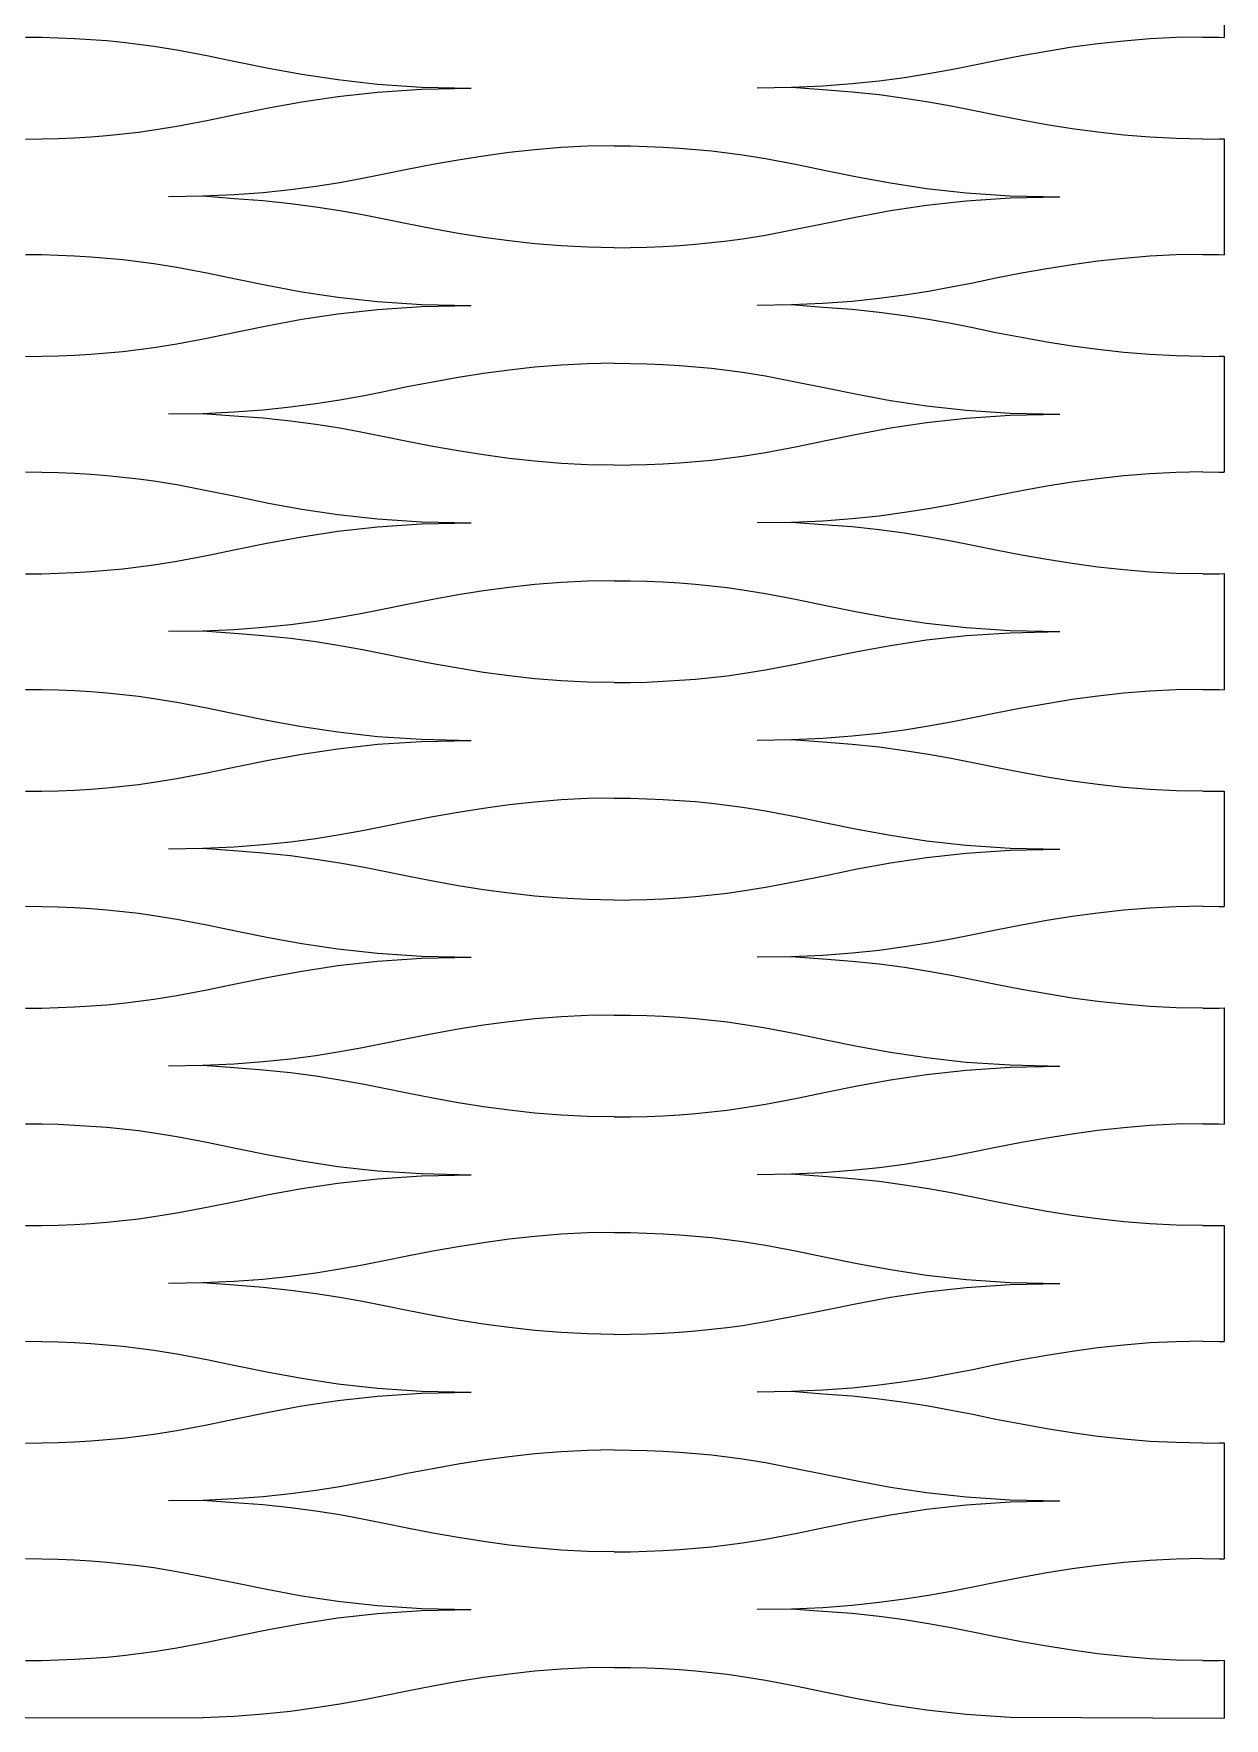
# Model space of a CAD drawing. Extents: x -52 to 52, y -74 to 74.
# Drawn here: x 26.18 to 52.47, y -73.77 to -36.59 of the extents above; entities that cross this region are included whole.
import ezdxf

# ---------------------------------------------------------------- set-up
doc = ezdxf.new("R2010")
doc.units = 0
doc.header["$MEASUREMENT"] = 0
doc.layers.get('0').update_dxf_attribs({"linetype": 'CONTINUOUS'})

msp = doc.modelspace()

# ---------------------------------------------------------------- linework, layer by layer
for p, q in [((52.473, -34.107), (52.473, -36.669)), ((26, -36.663), (26.361, -36.666)), ((26.361, -36.666), (26.722, -36.676)), ((26.722, -36.676), (27.082, -36.691)), ((27.082, -36.691), (27.44, -36.713)), ((27.44, -36.713), (27.795, -36.741)), ((27.795, -36.741), (28.146, -36.775)), ((28.146, -36.775), (28.494, -36.816)), ((49.682, -36.812), (49.117, -36.889)), ((50.251, -36.75), (49.682, -36.812)), ((50.826, -36.703), (50.251, -36.75)), ((51.408, -36.673), (50.826, -36.703)), ((52, -36.663), (51.408, -36.673)), ((52, -36.663), (52.361, -36.666)), ((52.361, -36.666), (52.473, -36.669)), ((28.494, -36.816), (28.837, -36.862)), ((28.837, -36.862), (29.341, -36.944)), ((29.341, -36.944), (30.004, -37.07)), ((30.004, -37.07), (30.672, -37.208)), ((47.993, -37.078), (47.431, -37.187)), ((48.554, -36.978), (47.993, -37.078)), ((49.117, -36.889), (48.554, -36.978)), ((30.672, -37.208), (31.364, -37.348)), ((31.364, -37.348), (32.099, -37.483)), ((32.099, -37.483), (32.895, -37.603)), ((45.939, -37.477), (45.412, -37.561)), ((46.439, -37.386), (45.939, -37.477)), ((46.917, -37.292), (46.439, -37.386)), ((47.431, -37.187), (46.917, -37.292)), ((32.895, -37.603), (33.771, -37.7)), ((32.895, -37.973), (33.771, -37.876)), ((33.771, -37.7), (34.746, -37.765)), ((33.771, -37.876), (34.746, -37.811)), ((34.746, -37.765), (35.839, -37.788)), ((34.746, -37.811), (35.839, -37.788)), ((42.913, -37.777), (42.161, -37.788)), ((43.608, -37.746), (42.913, -37.777)), ((43.608, -37.83), (42.913, -37.777)), ((44.252, -37.698), (43.608, -37.746)), ((44.252, -37.878), (43.608, -37.83)), ((44.852, -37.635), (44.252, -37.698)), ((44.852, -37.941), (44.252, -37.878)), ((45.412, -37.561), (44.852, -37.635)), ((30.672, -38.368), (31.364, -38.228)), ((31.364, -38.228), (32.099, -38.093)), ((32.099, -38.093), (32.895, -37.973)), ((45.412, -38.016), (44.852, -37.941)), ((45.939, -38.099), (45.412, -38.016)), ((46.439, -38.19), (45.939, -38.099)), ((46.917, -38.284), (46.439, -38.19)), ((47.431, -38.389), (46.917, -38.284)), ((28.837, -38.713), (29.341, -38.632)), ((29.341, -38.632), (30.004, -38.506)), ((30.004, -38.506), (30.672, -38.368)), ((47.993, -38.498), (47.431, -38.389)), ((48.554, -38.598), (47.993, -38.498)), ((49.117, -38.687), (48.554, -38.598)), ((26, -38.913), (26.361, -38.91)), ((26.361, -38.91), (26.722, -38.9)), ((26.722, -38.9), (27.082, -38.885)), ((27.082, -38.885), (27.44, -38.863)), ((27.44, -38.863), (27.795, -38.835)), ((27.795, -38.835), (28.146, -38.801)), ((28.146, -38.801), (28.494, -38.76)), ((28.494, -38.76), (28.837, -38.713)), ((49.682, -38.764), (49.117, -38.687)), ((50.251, -38.826), (49.682, -38.764)), ((50.826, -38.873), (50.251, -38.826)), ((51.408, -38.903), (50.826, -38.873)), ((52, -38.913), (51.408, -38.903)), ((52, -38.913), (52.361, -38.91)), ((52.361, -38.91), (52.473, -38.907)), ((52.473, -38.907), (52.473, -41.469)), ((35.554, -39.378), (34.993, -39.478)), ((36.117, -39.289), (35.554, -39.378)), ((36.682, -39.212), (36.117, -39.289)), ((37.251, -39.15), (36.682, -39.212)), ((37.826, -39.103), (37.251, -39.15)), ((38.408, -39.073), (37.826, -39.103)), ((39, -39.063), (38.408, -39.073)), ((39, -39.063), (39.361, -39.066)), ((39.361, -39.066), (39.722, -39.076)), ((39.722, -39.076), (40.082, -39.091)), ((40.082, -39.091), (40.44, -39.113)), ((40.44, -39.113), (40.795, -39.141)), ((40.795, -39.141), (41.146, -39.175)), ((41.146, -39.175), (41.494, -39.216)), ((41.494, -39.216), (41.837, -39.262)), ((41.837, -39.262), (42.341, -39.344)), ((42.341, -39.344), (43.004, -39.47)), ((33.439, -39.786), (32.939, -39.877)), ((33.917, -39.692), (33.439, -39.786)), ((34.431, -39.587), (33.917, -39.692)), ((34.993, -39.478), (34.431, -39.587)), ((43.004, -39.47), (43.672, -39.608)), ((43.672, -39.608), (44.364, -39.748)), ((44.364, -39.748), (45.099, -39.883)), ((30.608, -40.146), (29.913, -40.177)), ((31.252, -40.098), (30.608, -40.146)), ((31.852, -40.035), (31.252, -40.098)), ((32.412, -39.961), (31.852, -40.035)), ((32.939, -39.877), (32.412, -39.961)), ((45.099, -39.883), (45.895, -40.003)), ((45.895, -40.003), (46.771, -40.1)), ((46.771, -40.1), (47.746, -40.165)), ((29.913, -40.177), (29.161, -40.188)), ((30.608, -40.23), (29.913, -40.177)), ((31.252, -40.278), (30.608, -40.23)), ((31.852, -40.341), (31.252, -40.278)), ((32.412, -40.416), (31.852, -40.341)), ((32.939, -40.499), (32.412, -40.416)), ((33.439, -40.59), (32.939, -40.499)), ((44.364, -40.628), (45.099, -40.493)), ((45.099, -40.493), (45.895, -40.373)), ((45.895, -40.373), (46.771, -40.276)), ((46.771, -40.276), (47.746, -40.211)), ((47.746, -40.165), (48.839, -40.188)), ((47.746, -40.211), (48.839, -40.188)), ((33.917, -40.684), (33.439, -40.59)), ((34.431, -40.789), (33.917, -40.684)), ((34.993, -40.898), (34.431, -40.789)), ((35.554, -40.998), (34.993, -40.898)), ((43.004, -40.906), (43.672, -40.768)), ((43.672, -40.768), (44.364, -40.628)), ((36.117, -41.087), (35.554, -40.998)), ((36.682, -41.164), (36.117, -41.087)), ((37.251, -41.226), (36.682, -41.164)), ((37.826, -41.273), (37.251, -41.226)), ((38.408, -41.303), (37.826, -41.273)), ((40.082, -41.285), (40.44, -41.263)), ((40.44, -41.263), (40.795, -41.235)), ((40.795, -41.235), (41.146, -41.201)), ((41.146, -41.201), (41.494, -41.16)), ((41.494, -41.16), (41.837, -41.113)), ((41.837, -41.113), (42.341, -41.032)), ((42.341, -41.032), (43.004, -40.906)), ((26, -41.463), (26.361, -41.466)), ((26.361, -41.466), (26.722, -41.475)), ((26.722, -41.475), (27.082, -41.491)), ((27.082, -41.491), (27.44, -41.513)), ((27.44, -41.513), (27.795, -41.541)), ((27.795, -41.541), (28.146, -41.575)), ((28.146, -41.575), (28.494, -41.615)), ((28.494, -41.615), (28.837, -41.662)), ((39, -41.313), (38.408, -41.303)), ((39, -41.313), (39.361, -41.31)), ((39.361, -41.31), (39.722, -41.3)), ((39.722, -41.3), (40.082, -41.285)), ((49.682, -41.612), (49.117, -41.689)), ((50.251, -41.549), (49.682, -41.612)), ((50.826, -41.502), (50.251, -41.549)), ((51.408, -41.473), (50.826, -41.502)), ((52, -41.463), (51.408, -41.473)), ((52, -41.463), (52.361, -41.466)), ((52.361, -41.466), (52.473, -41.469)), ((28.837, -41.662), (29.341, -41.744)), ((29.341, -41.744), (30.004, -41.87)), ((30.004, -41.87), (30.672, -42.007)), ((30.672, -42.007), (31.364, -42.148)), ((47.431, -41.987), (46.917, -42.092)), ((47.993, -41.878), (47.431, -41.987)), ((48.554, -41.778), (47.993, -41.878)), ((49.117, -41.689), (48.554, -41.778)), ((31.364, -42.148), (32.099, -42.283)), ((32.099, -42.283), (32.895, -42.403)), ((45.412, -42.36), (44.852, -42.435)), ((45.939, -42.276), (45.412, -42.36)), ((46.439, -42.186), (45.939, -42.276)), ((46.917, -42.092), (46.439, -42.186)), ((32.895, -42.403), (33.771, -42.5)), ((32.895, -42.772), (33.771, -42.676)), ((33.771, -42.5), (34.746, -42.564)), ((33.771, -42.676), (34.746, -42.611)), ((34.746, -42.564), (35.839, -42.588)), ((34.746, -42.611), (35.839, -42.588)), ((42.913, -42.577), (42.161, -42.588)), ((43.608, -42.546), (42.913, -42.577)), ((43.608, -42.63), (42.913, -42.577)), ((44.252, -42.498), (43.608, -42.546)), ((44.252, -42.678), (43.608, -42.63)), ((44.852, -42.435), (44.252, -42.498)), ((44.852, -42.741), (44.252, -42.678)), ((45.412, -42.815), (44.852, -42.741)), ((30.672, -43.168), (31.364, -43.027)), ((31.364, -43.027), (32.099, -42.892)), ((32.099, -42.892), (32.895, -42.772)), ((45.939, -42.899), (45.412, -42.815)), ((46.439, -42.989), (45.939, -42.899)), ((46.917, -43.084), (46.439, -42.989)), ((47.431, -43.189), (46.917, -43.084)), ((28.837, -43.513), (29.341, -43.432)), ((29.341, -43.432), (30.004, -43.306)), ((30.004, -43.306), (30.672, -43.168)), ((47.993, -43.298), (47.431, -43.189)), ((48.554, -43.397), (47.993, -43.298)), ((49.117, -43.487), (48.554, -43.397)), ((49.682, -43.563), (49.117, -43.487)), ((26, -43.713), (26.361, -43.709)), ((26.361, -43.709), (26.722, -43.7)), ((26.722, -43.7), (27.082, -43.685)), ((27.082, -43.685), (27.44, -43.663)), ((27.44, -43.663), (27.795, -43.635)), ((27.795, -43.635), (28.146, -43.6)), ((28.146, -43.6), (28.494, -43.56)), ((28.494, -43.56), (28.837, -43.513)), ((38.408, -43.873), (37.826, -43.902)), ((39, -43.863), (38.408, -43.873)), ((39, -43.863), (39.361, -43.866)), ((39.361, -43.866), (39.722, -43.875)), ((39.722, -43.875), (40.082, -43.891)), ((50.251, -43.626), (49.682, -43.563)), ((50.826, -43.673), (50.251, -43.626)), ((51.408, -43.702), (50.826, -43.673)), ((52, -43.713), (51.408, -43.702)), ((52, -43.713), (52.361, -43.709)), ((52.361, -43.709), (52.473, -43.707)), ((52.473, -43.707), (52.473, -46.269)), ((35.554, -44.178), (34.993, -44.278)), ((36.117, -44.089), (35.554, -44.178)), ((36.682, -44.012), (36.117, -44.089)), ((37.251, -43.949), (36.682, -44.012)), ((37.826, -43.902), (37.251, -43.949)), ((40.082, -43.891), (40.44, -43.913)), ((40.44, -43.913), (40.795, -43.941)), ((40.795, -43.941), (41.146, -43.975)), ((41.146, -43.975), (41.494, -44.015)), ((41.494, -44.015), (41.837, -44.062)), ((41.837, -44.062), (42.341, -44.144)), ((42.341, -44.144), (43.004, -44.27)), ((33.439, -44.586), (32.939, -44.676)), ((33.917, -44.492), (33.439, -44.586)), ((34.431, -44.387), (33.917, -44.492)), ((34.993, -44.278), (34.431, -44.387)), ((43.004, -44.27), (43.672, -44.407)), ((43.672, -44.407), (44.364, -44.548)), ((44.364, -44.548), (45.099, -44.683)), ((29.913, -44.977), (29.161, -44.988)), ((30.608, -44.946), (29.913, -44.977)), ((30.608, -45.03), (29.913, -44.977)), ((31.252, -44.898), (30.608, -44.946)), ((31.852, -44.835), (31.252, -44.898)), ((32.412, -44.76), (31.852, -44.835)), ((32.939, -44.676), (32.412, -44.76)), ((45.099, -44.683), (45.895, -44.803)), ((45.895, -44.803), (46.771, -44.9)), ((46.771, -44.9), (47.746, -44.964)), ((47.746, -44.964), (48.839, -44.988)), ((47.746, -45.011), (48.839, -44.988)), ((31.252, -45.078), (30.608, -45.03)), ((31.852, -45.141), (31.252, -45.078)), ((32.412, -45.215), (31.852, -45.141)), ((32.939, -45.299), (32.412, -45.215)), ((33.439, -45.389), (32.939, -45.299)), ((44.364, -45.427), (45.099, -45.292)), ((45.099, -45.292), (45.895, -45.172)), ((45.895, -45.172), (46.771, -45.076)), ((46.771, -45.076), (47.746, -45.011)), ((33.917, -45.484), (33.439, -45.389)), ((34.431, -45.589), (33.917, -45.484)), ((34.993, -45.698), (34.431, -45.589)), ((35.554, -45.797), (34.993, -45.698)), ((42.341, -45.832), (43.004, -45.706)), ((43.004, -45.706), (43.672, -45.568)), ((43.672, -45.568), (44.364, -45.427)), ((36.117, -45.887), (35.554, -45.797)), ((36.682, -45.963), (36.117, -45.887)), ((37.251, -46.026), (36.682, -45.963)), ((37.826, -46.073), (37.251, -46.026)), ((38.408, -46.102), (37.826, -46.073)), ((39, -46.113), (38.408, -46.102)), ((39, -46.113), (39.361, -46.109)), ((39.361, -46.109), (39.722, -46.1)), ((39.722, -46.1), (40.082, -46.085)), ((40.082, -46.085), (40.44, -46.063)), ((40.44, -46.063), (40.795, -46.035)), ((40.795, -46.035), (41.146, -46)), ((41.146, -46), (41.494, -45.96)), ((41.494, -45.96), (41.837, -45.913)), ((41.837, -45.913), (42.341, -45.832)), ((26, -46.263), (26.361, -46.266)), ((26.361, -46.266), (26.722, -46.275)), ((26.722, -46.275), (27.082, -46.291)), ((27.082, -46.291), (27.44, -46.312)), ((27.44, -46.312), (27.795, -46.34)), ((27.795, -46.34), (28.146, -46.375)), ((28.146, -46.375), (28.494, -46.415)), ((28.494, -46.415), (28.837, -46.462)), ((28.837, -46.462), (29.341, -46.543)), ((49.682, -46.412), (49.117, -46.488)), ((50.251, -46.349), (49.682, -46.412)), ((50.826, -46.302), (50.251, -46.349)), ((51.408, -46.273), (50.826, -46.302)), ((52, -46.263), (51.408, -46.273)), ((52, -46.263), (52.361, -46.266)), ((52.361, -46.266), (52.473, -46.269)), ((29.341, -46.543), (30.004, -46.669)), ((30.004, -46.669), (30.672, -46.807)), ((30.672, -46.807), (31.364, -46.948)), ((47.431, -46.787), (46.917, -46.892)), ((47.993, -46.678), (47.431, -46.787)), ((48.554, -46.578), (47.993, -46.678)), ((49.117, -46.488), (48.554, -46.578)), ((31.364, -46.948), (32.099, -47.083)), ((32.099, -47.083), (32.895, -47.203)), ((32.895, -47.203), (33.771, -47.299)), ((45.412, -47.16), (44.852, -47.235)), ((45.939, -47.076), (45.412, -47.16)), ((46.439, -46.986), (45.939, -47.076)), ((46.917, -46.892), (46.439, -46.986)), ((32.099, -47.692), (32.895, -47.572)), ((32.895, -47.572), (33.771, -47.475)), ((33.771, -47.299), (34.746, -47.364)), ((33.771, -47.475), (34.746, -47.411)), ((34.746, -47.364), (35.839, -47.387)), ((34.746, -47.411), (35.839, -47.387)), ((42.913, -47.377), (42.161, -47.387)), ((43.608, -47.346), (42.913, -47.377)), ((43.608, -47.429), (42.913, -47.377)), ((44.252, -47.297), (43.608, -47.346)), ((44.252, -47.477), (43.608, -47.429)), ((44.852, -47.235), (44.252, -47.297)), ((44.852, -47.54), (44.252, -47.477)), ((45.412, -47.615), (44.852, -47.54)), ((30.004, -48.105), (30.672, -47.968)), ((30.672, -47.968), (31.364, -47.827)), ((31.364, -47.827), (32.099, -47.692)), ((45.939, -47.699), (45.412, -47.615)), ((46.439, -47.789), (45.939, -47.699)), ((46.917, -47.883), (46.439, -47.789)), ((47.431, -47.988), (46.917, -47.883)), ((28.494, -48.36), (28.837, -48.313)), ((28.837, -48.313), (29.341, -48.231)), ((29.341, -48.231), (30.004, -48.105)), ((47.993, -48.097), (47.431, -47.988)), ((48.554, -48.197), (47.993, -48.097)), ((49.117, -48.286), (48.554, -48.197)), ((49.682, -48.363), (49.117, -48.286)), ((26, -48.512), (26.361, -48.509)), ((26.361, -48.509), (26.722, -48.5)), ((26.722, -48.5), (27.082, -48.484)), ((27.082, -48.484), (27.44, -48.462)), ((27.44, -48.462), (27.795, -48.434)), ((27.795, -48.434), (28.146, -48.4)), ((28.146, -48.4), (28.494, -48.36)), ((37.826, -48.702), (37.251, -48.749)), ((38.408, -48.673), (37.826, -48.702)), ((39, -48.663), (38.408, -48.673)), ((39, -48.663), (39.361, -48.666)), ((39.361, -48.666), (39.722, -48.675)), ((39.722, -48.675), (40.082, -48.691)), ((40.082, -48.691), (40.44, -48.712)), ((40.44, -48.712), (40.795, -48.74)), ((50.251, -48.426), (49.682, -48.363)), ((50.826, -48.473), (50.251, -48.426)), ((51.408, -48.502), (50.826, -48.473)), ((52, -48.512), (51.408, -48.502)), ((52, -48.512), (52.361, -48.509)), ((52.361, -48.509), (52.473, -48.506)), ((52.473, -48.506), (52.473, -51.069)), ((34.993, -49.078), (34.431, -49.187)), ((35.554, -48.978), (34.993, -49.078)), ((36.117, -48.888), (35.554, -48.978)), ((36.682, -48.812), (36.117, -48.888)), ((37.251, -48.749), (36.682, -48.812)), ((40.795, -48.74), (41.146, -48.775)), ((41.146, -48.775), (41.494, -48.815)), ((41.494, -48.815), (41.837, -48.862)), ((41.837, -48.862), (42.341, -48.943)), ((42.341, -48.943), (43.004, -49.069)), ((43.004, -49.069), (43.672, -49.207)), ((33.439, -49.386), (32.939, -49.476)), ((33.917, -49.292), (33.439, -49.386)), ((34.431, -49.187), (33.917, -49.292)), ((43.672, -49.207), (44.364, -49.348)), ((44.364, -49.348), (45.099, -49.483)), ((29.913, -49.777), (29.161, -49.787)), ((30.608, -49.746), (29.913, -49.777)), ((30.608, -49.829), (29.913, -49.777)), ((31.252, -49.697), (30.608, -49.746)), ((31.252, -49.877), (30.608, -49.829)), ((31.852, -49.635), (31.252, -49.697)), ((32.412, -49.56), (31.852, -49.635)), ((32.939, -49.476), (32.412, -49.56)), ((45.099, -49.483), (45.895, -49.603)), ((45.895, -49.603), (46.771, -49.699)), ((46.771, -49.699), (47.746, -49.764)), ((46.771, -49.875), (47.746, -49.811)), ((47.746, -49.764), (48.839, -49.787)), ((47.746, -49.811), (48.839, -49.787)), ((31.852, -49.94), (31.252, -49.877)), ((32.412, -50.015), (31.852, -49.94)), ((32.939, -50.099), (32.412, -50.015)), ((33.439, -50.189), (32.939, -50.099)), ((33.917, -50.283), (33.439, -50.189)), ((44.364, -50.227), (45.099, -50.092)), ((45.099, -50.092), (45.895, -49.972)), ((45.895, -49.972), (46.771, -49.875)), ((34.431, -50.388), (33.917, -50.283)), ((34.993, -50.497), (34.431, -50.388)), ((35.554, -50.597), (34.993, -50.497)), ((42.341, -50.631), (43.004, -50.505)), ((43.004, -50.505), (43.672, -50.368)), ((43.672, -50.368), (44.364, -50.227)), ((36.117, -50.686), (35.554, -50.597)), ((36.682, -50.763), (36.117, -50.686)), ((37.251, -50.826), (36.682, -50.763)), ((37.826, -50.873), (37.251, -50.826)), ((38.408, -50.902), (37.826, -50.873)), ((39, -50.912), (38.408, -50.902)), ((39, -50.912), (39.361, -50.909)), ((39.361, -50.909), (39.722, -50.9)), ((39.722, -50.9), (40.082, -50.884)), ((40.082, -50.884), (40.44, -50.862)), ((40.44, -50.862), (40.795, -50.834)), ((40.795, -50.834), (41.146, -50.8)), ((41.146, -50.8), (41.494, -50.76)), ((41.494, -50.76), (41.837, -50.713)), ((41.837, -50.713), (42.341, -50.631)), ((26, -51.062), (26.361, -51.065)), ((26.361, -51.065), (26.722, -51.075)), ((26.722, -51.075), (27.082, -51.09)), ((27.082, -51.09), (27.44, -51.112)), ((27.44, -51.112), (27.795, -51.14)), ((27.795, -51.14), (28.146, -51.174)), ((28.146, -51.174), (28.494, -51.215)), ((28.494, -51.215), (28.837, -51.262)), ((28.837, -51.262), (29.341, -51.343)), ((49.117, -51.288), (48.554, -51.378)), ((49.682, -51.212), (49.117, -51.288)), ((50.251, -51.149), (49.682, -51.212)), ((50.826, -51.102), (50.251, -51.149)), ((51.408, -51.073), (50.826, -51.102)), ((52, -51.063), (51.408, -51.073)), ((52, -51.063), (52.361, -51.066)), ((52.361, -51.066), (52.473, -51.069)), ((29.341, -51.343), (30.004, -51.469)), ((30.004, -51.469), (30.672, -51.607)), ((30.672, -51.607), (31.364, -51.747)), ((47.431, -51.587), (46.917, -51.692)), ((47.993, -51.478), (47.431, -51.587)), ((48.554, -51.378), (47.993, -51.478)), ((31.364, -51.747), (32.099, -51.882)), ((32.099, -51.882), (32.895, -52.002)), ((32.895, -52.002), (33.771, -52.099)), ((44.852, -52.035), (44.252, -52.097)), ((45.412, -51.96), (44.852, -52.035)), ((45.939, -51.876), (45.412, -51.96)), ((46.439, -51.786), (45.939, -51.876)), ((46.917, -51.692), (46.439, -51.786)), ((32.099, -52.492), (32.895, -52.372)), ((32.895, -52.372), (33.771, -52.275)), ((33.771, -52.099), (34.746, -52.164)), ((33.771, -52.275), (34.746, -52.211)), ((34.746, -52.164), (35.839, -52.187)), ((34.746, -52.211), (35.839, -52.187)), ((42.913, -52.177), (42.161, -52.187)), ((43.608, -52.146), (42.913, -52.177)), ((43.608, -52.229), (42.913, -52.177)), ((44.252, -52.097), (43.608, -52.146)), ((44.252, -52.277), (43.608, -52.229)), ((44.852, -52.34), (44.252, -52.277)), ((45.412, -52.415), (44.852, -52.34)), ((45.939, -52.499), (45.412, -52.415)), ((30.004, -52.905), (30.672, -52.767)), ((30.672, -52.767), (31.364, -52.627)), ((31.364, -52.627), (32.099, -52.492)), ((46.439, -52.589), (45.939, -52.499)), ((46.917, -52.683), (46.439, -52.589)), ((47.431, -52.788), (46.917, -52.683)), ((47.993, -52.897), (47.431, -52.788)), ((28.146, -53.2), (28.494, -53.159)), ((28.494, -53.159), (28.837, -53.112)), ((28.837, -53.112), (29.341, -53.031)), ((29.341, -53.031), (30.004, -52.905)), ((48.554, -52.997), (47.993, -52.897)), ((49.117, -53.086), (48.554, -52.997)), ((49.682, -53.163), (49.117, -53.086)), ((50.251, -53.226), (49.682, -53.163)), ((26, -53.312), (26.361, -53.309)), ((26.361, -53.309), (26.722, -53.299)), ((26.722, -53.299), (27.082, -53.284)), ((27.082, -53.284), (27.44, -53.262)), ((27.44, -53.262), (27.795, -53.234)), ((27.795, -53.234), (28.146, -53.2)), ((37.251, -53.549), (36.682, -53.611)), ((37.826, -53.502), (37.251, -53.549)), ((38.408, -53.472), (37.826, -53.502)), ((39, -53.462), (38.408, -53.472)), ((39, -53.462), (39.361, -53.465)), ((39.361, -53.465), (39.722, -53.475)), ((39.722, -53.475), (40.082, -53.49)), ((40.082, -53.49), (40.44, -53.512)), ((40.44, -53.512), (40.795, -53.54)), ((40.795, -53.54), (41.146, -53.574)), ((50.826, -53.273), (50.251, -53.226)), ((51.408, -53.302), (50.826, -53.273)), ((52, -53.312), (51.408, -53.302)), ((52, -53.312), (52.361, -53.309)), ((52.361, -53.309), (52.473, -53.306)), ((52.473, -53.306), (52.473, -55.857)), ((34.993, -53.877), (34.431, -53.986)), ((35.554, -53.777), (34.993, -53.877)), ((36.117, -53.688), (35.554, -53.777)), ((36.682, -53.611), (36.117, -53.688)), ((41.146, -53.574), (41.494, -53.615)), ((41.494, -53.615), (41.837, -53.662)), ((41.837, -53.662), (42.341, -53.743)), ((42.341, -53.743), (43.004, -53.869)), ((43.004, -53.869), (43.672, -54.007)), ((32.939, -54.276), (32.412, -54.36)), ((33.439, -54.185), (32.939, -54.276)), ((33.917, -54.091), (33.439, -54.185)), ((34.431, -53.986), (33.917, -54.091)), ((43.672, -54.007), (44.364, -54.147)), ((44.364, -54.147), (45.099, -54.282)), ((45.099, -54.282), (45.895, -54.402)), ((29.913, -54.576), (29.161, -54.587)), ((30.608, -54.545), (29.913, -54.576)), ((30.608, -54.629), (29.913, -54.576)), ((31.252, -54.497), (30.608, -54.545)), ((31.252, -54.677), (30.608, -54.629)), ((31.852, -54.434), (31.252, -54.497)), ((32.412, -54.36), (31.852, -54.434)), ((45.895, -54.402), (46.771, -54.499)), ((46.771, -54.499), (47.746, -54.564)), ((46.771, -54.675), (47.746, -54.611)), ((47.746, -54.564), (48.839, -54.587)), ((47.746, -54.611), (48.839, -54.587)), ((31.852, -54.74), (31.252, -54.677)), ((32.412, -54.815), (31.852, -54.74)), ((32.939, -54.898), (32.412, -54.815)), ((33.439, -54.989), (32.939, -54.898)), ((33.917, -55.083), (33.439, -54.989)), ((43.672, -55.167), (44.364, -55.027)), ((44.364, -55.027), (45.099, -54.892)), ((45.099, -54.892), (45.895, -54.772)), ((45.895, -54.772), (46.771, -54.675)), ((34.431, -55.188), (33.917, -55.083)), ((34.993, -55.297), (34.431, -55.188)), ((35.554, -55.397), (34.993, -55.297)), ((36.117, -55.486), (35.554, -55.397)), ((42.341, -55.431), (43.004, -55.305)), ((43.004, -55.305), (43.672, -55.167)), ((36.682, -55.563), (36.117, -55.486)), ((37.251, -55.626), (36.682, -55.563)), ((37.826, -55.672), (37.251, -55.626)), ((38.408, -55.702), (37.826, -55.672)), ((39, -55.712), (38.408, -55.702)), ((39, -55.712), (39.361, -55.709)), ((39.361, -55.709), (39.722, -55.699)), ((39.722, -55.699), (40.082, -55.684)), ((40.082, -55.684), (40.44, -55.662)), ((40.44, -55.662), (40.795, -55.634)), ((40.795, -55.634), (41.146, -55.6)), ((41.146, -55.6), (41.494, -55.559)), ((41.494, -55.559), (41.837, -55.512)), ((41.837, -55.512), (42.341, -55.431)), ((26, -55.851), (26.361, -55.854)), ((26.361, -55.854), (26.722, -55.863)), ((26.722, -55.863), (27.082, -55.879)), ((27.082, -55.879), (27.44, -55.901)), ((27.44, -55.901), (27.795, -55.929)), ((27.795, -55.929), (28.146, -55.963)), ((28.146, -55.963), (28.494, -56.004)), ((28.494, -56.004), (28.837, -56.05)), ((28.837, -56.05), (29.341, -56.132)), ((29.341, -56.132), (30.004, -56.258)), ((49.117, -56.077), (48.554, -56.166)), ((49.682, -56), (49.117, -56.077)), ((50.251, -55.937), (49.682, -56)), ((50.826, -55.891), (50.251, -55.937)), ((51.408, -55.861), (50.826, -55.891)), ((52, -55.851), (51.408, -55.861)), ((52, -55.851), (52.361, -55.854)), ((52.361, -55.854), (52.473, -55.857)), ((30.004, -56.258), (30.672, -56.396)), ((30.672, -56.396), (31.364, -56.536)), ((46.917, -56.48), (46.439, -56.574)), ((47.431, -56.375), (46.917, -56.48)), ((47.993, -56.266), (47.431, -56.375)), ((48.554, -56.166), (47.993, -56.266)), ((31.364, -56.536), (32.099, -56.671)), ((32.099, -56.671), (32.895, -56.791)), ((32.895, -56.791), (33.771, -56.888)), ((33.771, -56.888), (34.746, -56.952)), ((44.252, -56.886), (43.608, -56.934)), ((44.852, -56.823), (44.252, -56.886)), ((45.412, -56.748), (44.852, -56.823)), ((45.939, -56.664), (45.412, -56.748)), ((46.439, -56.574), (45.939, -56.664)), ((32.099, -57.281), (32.895, -57.16)), ((32.895, -57.16), (33.771, -57.064)), ((33.771, -57.064), (34.746, -56.999)), ((34.746, -56.952), (35.839, -56.976)), ((34.746, -56.999), (35.839, -56.976)), ((42.913, -56.965), (42.161, -56.976)), ((43.608, -56.934), (42.913, -56.965)), ((43.608, -57.018), (42.913, -56.965)), ((44.252, -57.066), (43.608, -57.018)), ((44.852, -57.129), (44.252, -57.066)), ((45.412, -57.203), (44.852, -57.129)), ((45.939, -57.287), (45.412, -57.203)), ((30.004, -57.694), (30.672, -57.556)), ((30.672, -57.556), (31.364, -57.415)), ((31.364, -57.415), (32.099, -57.281)), ((46.439, -57.378), (45.939, -57.287)), ((46.917, -57.472), (46.439, -57.378)), ((47.431, -57.577), (46.917, -57.472)), ((47.993, -57.686), (47.431, -57.577)), ((27.795, -58.023), (28.146, -57.988)), ((28.146, -57.988), (28.494, -57.948)), ((28.494, -57.948), (28.837, -57.901)), ((28.837, -57.901), (29.341, -57.82)), ((29.341, -57.82), (30.004, -57.694)), ((48.554, -57.786), (47.993, -57.686)), ((49.117, -57.875), (48.554, -57.786)), ((49.682, -57.952), (49.117, -57.875)), ((50.251, -58.014), (49.682, -57.952)), ((26, -58.101), (26.361, -58.098)), ((26.361, -58.098), (26.722, -58.088)), ((26.722, -58.088), (27.082, -58.073)), ((27.082, -58.073), (27.44, -58.051)), ((27.44, -58.051), (27.795, -58.023)), ((37.251, -58.337), (36.682, -58.4)), ((37.826, -58.291), (37.251, -58.337)), ((38.408, -58.261), (37.826, -58.291)), ((39, -58.251), (38.408, -58.261)), ((39, -58.251), (39.361, -58.254)), ((39.361, -58.254), (39.722, -58.263)), ((39.722, -58.263), (40.082, -58.279)), ((40.082, -58.279), (40.44, -58.301)), ((40.44, -58.301), (40.795, -58.329)), ((40.795, -58.329), (41.146, -58.363)), ((41.146, -58.363), (41.494, -58.404)), ((50.826, -58.061), (50.251, -58.014)), ((51.408, -58.091), (50.826, -58.061)), ((52, -58.101), (51.408, -58.091)), ((52, -58.101), (52.361, -58.098)), ((52.361, -58.098), (52.473, -58.095)), ((52.473, -58.095), (52.473, -60.657)), ((34.993, -58.666), (34.431, -58.775)), ((35.554, -58.566), (34.993, -58.666)), ((36.117, -58.477), (35.554, -58.566)), ((36.682, -58.4), (36.117, -58.477)), ((41.494, -58.404), (41.837, -58.45)), ((41.837, -58.45), (42.341, -58.532)), ((42.341, -58.532), (43.004, -58.658)), ((43.004, -58.658), (43.672, -58.796)), ((32.939, -59.064), (32.412, -59.148)), ((33.439, -58.974), (32.939, -59.064)), ((33.917, -58.88), (33.439, -58.974)), ((34.431, -58.775), (33.917, -58.88)), ((43.672, -58.796), (44.364, -58.936)), ((44.364, -58.936), (45.099, -59.071)), ((45.099, -59.071), (45.895, -59.191)), ((29.913, -59.365), (29.161, -59.376)), ((30.608, -59.334), (29.913, -59.365)), ((30.608, -59.418), (29.913, -59.365)), ((31.252, -59.286), (30.608, -59.334)), ((31.252, -59.466), (30.608, -59.418)), ((31.852, -59.223), (31.252, -59.286)), ((31.852, -59.529), (31.252, -59.466)), ((32.412, -59.148), (31.852, -59.223)), ((45.895, -59.191), (46.771, -59.288)), ((45.895, -59.56), (46.771, -59.464)), ((46.771, -59.288), (47.746, -59.352)), ((46.771, -59.464), (47.746, -59.399)), ((47.746, -59.352), (48.839, -59.376)), ((47.746, -59.399), (48.839, -59.376)), ((32.412, -59.603), (31.852, -59.529)), ((32.939, -59.687), (32.412, -59.603)), ((33.439, -59.778), (32.939, -59.687)), ((33.917, -59.872), (33.439, -59.778)), ((43.672, -59.956), (44.364, -59.815)), ((44.364, -59.815), (45.099, -59.681)), ((45.099, -59.681), (45.895, -59.56)), ((34.431, -59.977), (33.917, -59.872)), ((34.993, -60.086), (34.431, -59.977)), ((35.554, -60.186), (34.993, -60.086)), ((36.117, -60.275), (35.554, -60.186)), ((41.837, -60.301), (42.341, -60.22)), ((42.341, -60.22), (43.004, -60.094)), ((43.004, -60.094), (43.672, -59.956)), ((36.682, -60.352), (36.117, -60.275)), ((37.251, -60.414), (36.682, -60.352)), ((37.826, -60.461), (37.251, -60.414)), ((38.408, -60.491), (37.826, -60.461)), ((39, -60.501), (38.408, -60.491)), ((39, -60.501), (39.361, -60.498)), ((39.361, -60.498), (39.722, -60.488)), ((39.722, -60.488), (40.082, -60.473)), ((40.082, -60.473), (40.44, -60.451)), ((40.44, -60.451), (40.795, -60.423)), ((40.795, -60.423), (41.146, -60.388)), ((41.146, -60.388), (41.494, -60.348)), ((41.494, -60.348), (41.837, -60.301)), ((26, -60.651), (26.361, -60.654)), ((26.361, -60.654), (26.722, -60.663)), ((26.722, -60.663), (27.082, -60.679)), ((27.082, -60.679), (27.44, -60.701)), ((27.44, -60.701), (27.795, -60.729)), ((27.795, -60.729), (28.146, -60.763)), ((28.146, -60.763), (28.494, -60.803)), ((28.494, -60.803), (28.837, -60.85)), ((28.837, -60.85), (29.341, -60.932)), ((29.341, -60.932), (30.004, -61.058)), ((48.554, -60.966), (47.993, -61.066)), ((49.117, -60.877), (48.554, -60.966)), ((49.682, -60.8), (49.117, -60.877)), ((50.251, -60.737), (49.682, -60.8)), ((50.826, -60.69), (50.251, -60.737)), ((51.408, -60.661), (50.826, -60.69)), ((52, -60.651), (51.408, -60.661)), ((52, -60.651), (52.361, -60.654)), ((52.361, -60.654), (52.473, -60.657)), ((30.004, -61.058), (30.672, -61.195)), ((30.672, -61.195), (31.364, -61.336)), ((31.364, -61.336), (32.099, -61.471)), ((46.917, -61.28), (46.439, -61.374)), ((47.431, -61.175), (46.917, -61.28)), ((47.993, -61.066), (47.431, -61.175)), ((32.099, -61.471), (32.895, -61.591)), ((32.895, -61.591), (33.771, -61.688)), ((33.771, -61.688), (34.746, -61.752)), ((44.252, -61.686), (43.608, -61.734)), ((44.852, -61.623), (44.252, -61.686)), ((45.412, -61.548), (44.852, -61.623)), ((45.939, -61.464), (45.412, -61.548)), ((46.439, -61.374), (45.939, -61.464)), ((31.364, -62.215), (32.099, -62.08)), ((32.099, -62.08), (32.895, -61.96)), ((32.895, -61.96), (33.771, -61.863)), ((33.771, -61.863), (34.746, -61.799)), ((34.746, -61.752), (35.839, -61.776)), ((34.746, -61.799), (35.839, -61.776)), ((42.913, -61.765), (42.161, -61.776)), ((43.608, -61.734), (42.913, -61.765)), ((43.608, -61.817), (42.913, -61.765)), ((44.252, -61.866), (43.608, -61.817)), ((44.852, -61.928), (44.252, -61.866)), ((45.412, -62.003), (44.852, -61.928)), ((45.939, -62.087), (45.412, -62.003)), ((46.439, -62.177), (45.939, -62.087)), ((30.004, -62.493), (30.672, -62.356)), ((30.672, -62.356), (31.364, -62.215)), ((46.917, -62.271), (46.439, -62.177)), ((47.431, -62.376), (46.917, -62.271)), ((47.993, -62.485), (47.431, -62.376)), ((27.44, -62.851), (27.795, -62.822)), ((27.795, -62.822), (28.146, -62.788)), ((28.146, -62.788), (28.494, -62.748)), ((28.494, -62.748), (28.837, -62.701)), ((28.837, -62.701), (29.341, -62.619)), ((29.341, -62.619), (30.004, -62.493)), ((48.554, -62.585), (47.993, -62.485)), ((49.117, -62.674), (48.554, -62.585)), ((49.682, -62.751), (49.117, -62.674)), ((50.251, -62.814), (49.682, -62.751)), ((50.826, -62.861), (50.251, -62.814)), ((26, -62.9), (26.361, -62.897)), ((26.361, -62.897), (26.722, -62.888)), ((26.722, -62.888), (27.082, -62.872)), ((27.082, -62.872), (27.44, -62.851)), ((36.682, -63.2), (36.117, -63.277)), ((37.251, -63.137), (36.682, -63.2)), ((37.826, -63.09), (37.251, -63.137)), ((38.408, -63.061), (37.826, -63.09)), ((39, -63.051), (38.408, -63.061)), ((39, -63.051), (39.361, -63.054)), ((39.361, -63.054), (39.722, -63.063)), ((39.722, -63.063), (40.082, -63.079)), ((40.082, -63.079), (40.44, -63.101)), ((40.44, -63.101), (40.795, -63.129)), ((40.795, -63.129), (41.146, -63.163)), ((41.146, -63.163), (41.494, -63.203)), ((41.494, -63.203), (41.837, -63.25)), ((51.408, -62.89), (50.826, -62.861)), ((52, -62.9), (51.408, -62.89)), ((52, -62.9), (52.361, -62.897)), ((52.361, -62.897), (52.473, -62.894)), ((52.473, -62.894), (52.473, -65.456)), ((34.431, -63.575), (33.917, -63.68)), ((34.993, -63.466), (34.431, -63.575)), ((35.554, -63.366), (34.993, -63.466)), ((36.117, -63.277), (35.554, -63.366)), ((41.837, -63.25), (42.341, -63.332)), ((42.341, -63.332), (43.004, -63.458)), ((43.004, -63.458), (43.672, -63.595)), ((32.412, -63.948), (31.852, -64.023)), ((32.939, -63.864), (32.412, -63.948)), ((33.439, -63.774), (32.939, -63.864)), ((33.917, -63.68), (33.439, -63.774)), ((43.672, -63.595), (44.364, -63.736)), ((44.364, -63.736), (45.099, -63.871)), ((45.099, -63.871), (45.895, -63.991)), ((29.913, -64.165), (29.161, -64.176)), ((30.608, -64.134), (29.913, -64.165)), ((30.608, -64.217), (29.913, -64.165)), ((31.252, -64.086), (30.608, -64.134)), ((31.252, -64.266), (30.608, -64.217)), ((31.852, -64.023), (31.252, -64.086)), ((31.852, -64.328), (31.252, -64.266)), ((32.412, -64.403), (31.852, -64.328)), ((45.895, -63.991), (46.771, -64.088)), ((45.895, -64.36), (46.771, -64.263)), ((46.771, -64.088), (47.746, -64.152)), ((46.771, -64.263), (47.746, -64.199)), ((47.746, -64.152), (48.839, -64.176)), ((47.746, -64.199), (48.839, -64.176)), ((32.939, -64.487), (32.412, -64.403)), ((33.439, -64.577), (32.939, -64.487)), ((33.917, -64.671), (33.439, -64.577)), ((34.431, -64.776), (33.917, -64.671)), ((43.672, -64.756), (44.364, -64.615)), ((44.364, -64.615), (45.099, -64.48)), ((45.099, -64.48), (45.895, -64.36)), ((34.993, -64.885), (34.431, -64.776)), ((35.554, -64.985), (34.993, -64.885)), ((36.117, -65.074), (35.554, -64.985)), ((36.682, -65.151), (36.117, -65.074)), ((41.837, -65.101), (42.341, -65.019)), ((42.341, -65.019), (43.004, -64.893)), ((43.004, -64.893), (43.672, -64.756)), ((37.251, -65.214), (36.682, -65.151)), ((37.826, -65.261), (37.251, -65.214)), ((38.408, -65.29), (37.826, -65.261)), ((39, -65.3), (38.408, -65.29)), ((39, -65.3), (39.361, -65.297)), ((39.361, -65.297), (39.722, -65.288)), ((39.722, -65.288), (40.082, -65.272)), ((40.082, -65.272), (40.44, -65.251)), ((40.44, -65.251), (40.795, -65.222)), ((40.795, -65.222), (41.146, -65.188)), ((41.146, -65.188), (41.494, -65.148)), ((41.494, -65.148), (41.837, -65.101)), ((26, -65.45), (26.361, -65.454)), ((26.361, -65.454), (26.722, -65.463)), ((26.722, -65.463), (27.082, -65.478)), ((27.082, -65.478), (27.44, -65.5)), ((27.44, -65.5), (27.795, -65.528)), ((27.795, -65.528), (28.146, -65.562)), ((28.146, -65.562), (28.494, -65.603)), ((28.494, -65.603), (28.837, -65.65)), ((28.837, -65.65), (29.341, -65.731)), ((29.341, -65.731), (30.004, -65.857)), ((48.554, -65.766), (47.993, -65.865)), ((49.117, -65.676), (48.554, -65.766)), ((49.682, -65.6), (49.117, -65.676)), ((50.251, -65.537), (49.682, -65.6)), ((50.826, -65.49), (50.251, -65.537)), ((51.408, -65.461), (50.826, -65.49)), ((52, -65.45), (51.408, -65.461)), ((52, -65.45), (52.361, -65.454)), ((52.361, -65.454), (52.473, -65.456)), ((30.004, -65.857), (30.672, -65.995)), ((30.672, -65.995), (31.364, -66.136)), ((31.364, -66.136), (32.099, -66.27)), ((46.439, -66.173), (45.939, -66.264)), ((46.917, -66.079), (46.439, -66.173)), ((47.431, -65.974), (46.917, -66.079)), ((47.993, -65.865), (47.431, -65.974)), ((32.099, -66.27), (32.895, -66.391)), ((32.895, -66.391), (33.771, -66.487)), ((33.771, -66.487), (34.746, -66.552)), ((34.746, -66.552), (35.839, -66.575)), ((43.608, -66.533), (42.913, -66.564)), ((44.252, -66.485), (43.608, -66.533)), ((44.852, -66.422), (44.252, -66.485)), ((45.412, -66.348), (44.852, -66.422)), ((45.939, -66.264), (45.412, -66.348)), ((31.364, -67.015), (32.099, -66.88)), ((32.099, -66.88), (32.895, -66.76)), ((32.895, -66.76), (33.771, -66.663)), ((33.771, -66.663), (34.746, -66.599)), ((34.746, -66.599), (35.839, -66.575)), ((42.913, -66.564), (42.161, -66.575)), ((43.608, -66.617), (42.913, -66.564)), ((44.252, -66.665), (43.608, -66.617)), ((44.852, -66.728), (44.252, -66.665)), ((45.412, -66.803), (44.852, -66.728)), ((45.939, -66.887), (45.412, -66.803)), ((46.439, -66.977), (45.939, -66.887)), ((29.341, -67.419), (30.004, -67.293)), ((30.004, -67.293), (30.672, -67.155)), ((30.672, -67.155), (31.364, -67.015)), ((46.917, -67.071), (46.439, -66.977)), ((47.431, -67.176), (46.917, -67.071)), ((47.993, -67.285), (47.431, -67.176)), ((48.554, -67.385), (47.993, -67.285)), ((26.722, -67.688), (27.082, -67.672)), ((27.082, -67.672), (27.44, -67.65)), ((27.44, -67.65), (27.795, -67.622)), ((27.795, -67.622), (28.146, -67.588)), ((28.146, -67.588), (28.494, -67.547)), ((28.494, -67.547), (28.837, -67.501)), ((28.837, -67.501), (29.341, -67.419)), ((49.117, -67.474), (48.554, -67.385)), ((49.682, -67.551), (49.117, -67.474)), ((50.251, -67.614), (49.682, -67.551)), ((50.826, -67.661), (50.251, -67.614)), ((51.408, -67.69), (50.826, -67.661)), ((26, -67.7), (26.361, -67.697)), ((26.361, -67.697), (26.722, -67.688)), ((36.682, -68), (36.117, -68.076)), ((37.251, -67.937), (36.682, -68)), ((37.826, -67.89), (37.251, -67.937)), ((38.408, -67.861), (37.826, -67.89)), ((39, -67.85), (38.408, -67.861)), ((39, -67.85), (39.361, -67.854)), ((39.361, -67.854), (39.722, -67.863)), ((39.722, -67.863), (40.082, -67.878)), ((40.082, -67.878), (40.44, -67.9)), ((40.44, -67.9), (40.795, -67.928)), ((40.795, -67.928), (41.146, -67.962)), ((41.146, -67.962), (41.494, -68.003)), ((41.494, -68.003), (41.837, -68.05)), ((41.837, -68.05), (42.341, -68.131)), ((52, -67.7), (51.408, -67.69)), ((52, -67.7), (52.361, -67.697)), ((52.361, -67.697), (52.473, -67.694)), ((52.473, -67.694), (52.473, -70.256)), ((34.431, -68.374), (33.917, -68.479)), ((34.993, -68.265), (34.431, -68.374)), ((35.554, -68.166), (34.993, -68.265)), ((36.117, -68.076), (35.554, -68.166)), ((42.341, -68.131), (43.004, -68.257)), ((43.004, -68.257), (43.672, -68.395)), ((43.672, -68.395), (44.364, -68.536)), ((32.412, -68.748), (31.852, -68.822)), ((32.939, -68.664), (32.412, -68.748)), ((33.439, -68.573), (32.939, -68.664)), ((33.917, -68.479), (33.439, -68.573)), ((44.364, -68.536), (45.099, -68.67)), ((45.099, -68.67), (45.895, -68.791)), ((45.895, -68.791), (46.771, -68.887)), ((29.913, -68.964), (29.161, -68.975)), ((30.608, -68.933), (29.913, -68.964)), ((30.608, -69.017), (29.913, -68.964)), ((31.252, -68.885), (30.608, -68.933)), ((31.252, -69.065), (30.608, -69.017)), ((31.852, -68.822), (31.252, -68.885)), ((31.852, -69.128), (31.252, -69.065)), ((32.412, -69.203), (31.852, -69.128)), ((45.099, -69.28), (45.895, -69.16)), ((45.895, -69.16), (46.771, -69.063)), ((46.771, -68.887), (47.746, -68.952)), ((46.771, -69.063), (47.746, -68.999)), ((47.746, -68.952), (48.839, -68.975)), ((47.746, -68.999), (48.839, -68.975)), ((32.939, -69.287), (32.412, -69.203)), ((33.439, -69.377), (32.939, -69.287)), ((33.917, -69.471), (33.439, -69.377)), ((34.431, -69.576), (33.917, -69.471)), ((43.672, -69.555), (44.364, -69.415)), ((44.364, -69.415), (45.099, -69.28)), ((34.993, -69.685), (34.431, -69.576)), ((35.554, -69.785), (34.993, -69.685)), ((36.117, -69.874), (35.554, -69.785)), ((36.682, -69.951), (36.117, -69.874)), ((41.494, -69.947), (41.837, -69.901)), ((41.837, -69.901), (42.341, -69.819)), ((42.341, -69.819), (43.004, -69.693)), ((43.004, -69.693), (43.672, -69.555)), ((26, -70.25), (26.361, -70.253)), ((26.361, -70.253), (26.722, -70.263)), ((26.722, -70.263), (27.082, -70.278)), ((27.082, -70.278), (27.44, -70.3)), ((37.251, -70.014), (36.682, -69.951)), ((37.826, -70.061), (37.251, -70.014)), ((38.408, -70.09), (37.826, -70.061)), ((39, -70.1), (38.408, -70.09)), ((39, -70.1), (39.361, -70.097)), ((39.361, -70.097), (39.722, -70.088)), ((39.722, -70.088), (40.082, -70.072)), ((40.082, -70.072), (40.44, -70.05)), ((40.44, -70.05), (40.795, -70.022)), ((40.795, -70.022), (41.146, -69.988)), ((41.146, -69.988), (41.494, -69.947)), ((51.408, -70.26), (50.826, -70.29)), ((52, -70.25), (51.408, -70.26)), ((52, -70.25), (52.361, -70.253)), ((52.361, -70.253), (52.473, -70.256)), ((27.44, -70.3), (27.795, -70.328)), ((27.795, -70.328), (28.146, -70.362)), ((28.146, -70.362), (28.494, -70.403)), ((28.494, -70.403), (28.837, -70.449)), ((28.837, -70.449), (29.341, -70.531)), ((29.341, -70.531), (30.004, -70.657)), ((48.554, -70.565), (47.993, -70.665)), ((49.117, -70.476), (48.554, -70.565)), ((49.682, -70.399), (49.117, -70.476)), ((50.251, -70.337), (49.682, -70.399)), ((50.826, -70.29), (50.251, -70.337)), ((30.004, -70.657), (30.672, -70.795)), ((30.672, -70.795), (31.364, -70.935)), ((31.364, -70.935), (32.099, -71.07)), ((46.439, -70.973), (45.939, -71.064)), ((46.917, -70.879), (46.439, -70.973)), ((47.431, -70.774), (46.917, -70.879)), ((47.993, -70.665), (47.431, -70.774)), ((32.099, -71.07), (32.895, -71.19)), ((32.895, -71.19), (33.771, -71.287)), ((33.771, -71.287), (34.746, -71.351)), ((33.771, -71.463), (34.746, -71.398)), ((34.746, -71.351), (35.839, -71.375)), ((34.746, -71.398), (35.839, -71.375)), ((42.913, -71.364), (42.161, -71.375)), ((43.608, -71.333), (42.913, -71.364)), ((43.608, -71.417), (42.913, -71.364)), ((44.252, -71.285), (43.608, -71.333)), ((44.852, -71.222), (44.252, -71.285)), ((45.412, -71.147), (44.852, -71.222)), ((45.939, -71.064), (45.412, -71.147)), ((31.364, -71.814), (32.099, -71.68)), ((32.099, -71.68), (32.895, -71.56)), ((32.895, -71.56), (33.771, -71.463)), ((44.252, -71.465), (43.608, -71.417)), ((44.852, -71.528), (44.252, -71.465)), ((45.412, -71.602), (44.852, -71.528)), ((45.939, -71.686), (45.412, -71.602)), ((46.439, -71.777), (45.939, -71.686)), ((29.341, -72.219), (30.004, -72.093)), ((30.004, -72.093), (30.672, -71.955)), ((30.672, -71.955), (31.364, -71.814)), ((46.917, -71.871), (46.439, -71.777)), ((47.431, -71.976), (46.917, -71.871)), ((47.993, -72.085), (47.431, -71.976)), ((48.554, -72.185), (47.993, -72.085)), ((26, -72.5), (26.361, -72.497)), ((26.361, -72.497), (26.722, -72.487)), ((26.722, -72.487), (27.082, -72.472)), ((27.082, -72.472), (27.44, -72.45)), ((27.44, -72.45), (27.795, -72.422)), ((27.795, -72.422), (28.146, -72.388)), ((28.146, -72.388), (28.494, -72.347)), ((28.494, -72.347), (28.837, -72.3)), ((28.837, -72.3), (29.341, -72.219)), ((49.117, -72.274), (48.554, -72.185)), ((49.682, -72.351), (49.117, -72.274)), ((50.251, -72.413), (49.682, -72.351)), ((50.826, -72.46), (50.251, -72.413)), ((51.408, -72.49), (50.826, -72.46)), ((52, -72.5), (51.408, -72.49)), ((52, -72.5), (52.361, -72.497)), ((52.361, -72.497), (52.473, -72.494)), ((52.473, -72.494), (52.473, -73.775)), ((36.117, -72.876), (35.554, -72.965)), ((36.682, -72.799), (36.117, -72.876)), ((37.251, -72.737), (36.682, -72.799)), ((37.826, -72.69), (37.251, -72.737)), ((38.408, -72.66), (37.826, -72.69)), ((39, -72.65), (38.408, -72.66)), ((39, -72.65), (39.361, -72.653)), ((39.361, -72.653), (39.722, -72.663)), ((39.722, -72.663), (40.082, -72.678)), ((40.082, -72.678), (40.44, -72.7)), ((40.44, -72.7), (40.795, -72.728)), ((40.795, -72.728), (41.146, -72.762)), ((41.146, -72.762), (41.494, -72.803)), ((41.494, -72.803), (41.837, -72.849)), ((41.837, -72.849), (42.341, -72.931)), ((34.431, -73.174), (33.917, -73.279)), ((34.993, -73.065), (34.431, -73.174)), ((35.554, -72.965), (34.993, -73.065)), ((42.341, -72.931), (43.004, -73.057)), ((43.004, -73.057), (43.672, -73.195)), ((43.672, -73.195), (44.364, -73.335)), ((31.852, -73.622), (31.252, -73.685)), ((32.412, -73.547), (31.852, -73.622)), ((32.939, -73.464), (32.412, -73.547)), ((33.439, -73.373), (32.939, -73.464)), ((33.917, -73.279), (33.439, -73.373)), ((44.364, -73.335), (45.099, -73.47)), ((45.099, -73.47), (45.895, -73.59)), ((45.895, -73.59), (46.771, -73.687)), ((21.746, -73.751), (29.913, -73.764)), ((30.608, -73.733), (29.913, -73.764)), ((31.252, -73.685), (30.608, -73.733)), ((46.771, -73.687), (47.746, -73.751)), ((47.746, -73.751), (52.473, -73.775))]:
    msp.add_line(p, q)

doc.saveas('drawing.dxf')
